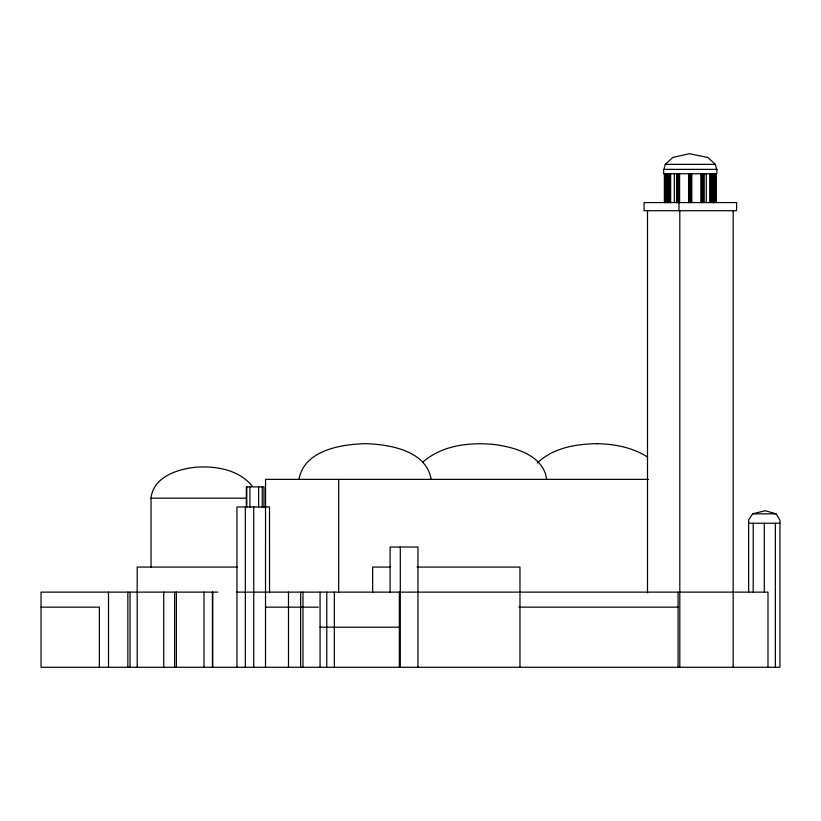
<?xml version="1.0" encoding="UTF-8"?>
<svg xmlns="http://www.w3.org/2000/svg" width="821" height="821" viewBox="0 0 821 821"><rect width="100%" height="100%" fill="white"/><g stroke="black" fill="none" stroke-linecap="round" stroke-linejoin="round"><path stroke-width="1.23" d="M299.008 479.392C304.027 450.113 341.331 444.161 366.063 443.689C390.242 444.52 426.448 450.77 431.158 479.392M151.033 567.075L151.033 498.183C153.158 476.703 178.414 468.719 196.773 467.139C216.528 465.928 239.291 469.889 252.242 486.196M663.994 169.372L665.246 164.364L672.758 157.478L689.363 153.712L707.835 157.478L715.348 164.364L716.6 169.372M217.914 592.126L41.05 592.126L41.05 667.288L779.95 667.288L779.95 520.104L776.04 513.843L765.234 510.713L752.549 513.843L748.639 520.104L748.639 592.074M422.784 462.151C442.232 444.951 470.31 442.026 495.227 444.592C515.414 447.486 543.789 455.552 546.601 479.392M537.334 463.023C552.954 447.907 575.983 443.935 596.959 443.689M665.246 164.364L715.348 164.364M648.395 479.392L265.532 479.392L265.522 667.288M151.033 498.183L246.197 498.183M752.549 513.843L776.04 513.843M748.639 523.234L779.95 523.234M237.177 567.075L137.189 567.075L137.189 667.288M390.427 567.075L372.672 567.075L372.672 592.444M417.058 567.075L519.98 567.075L519.98 667.288M236.961 592.126L767.994 592.126L767.994 667.288M41.05 607.16L99.362 607.16L99.362 667.288M265.522 607.16L318.343 607.16M518.79 607.16L678.064 607.16M320.067 627.203L399.355 627.203M596.959 443.689C614.539 444.028 632.683 447.435 647.636 457.133M775.363 523.234L775.363 667.288M764.289 523.234L764.289 592.074M753.216 523.234L753.216 592.074M733.174 210.802L733.174 667.288M716.23 173.754L716.23 202.571M715.789 173.754L715.789 202.571M714.722 173.754L714.722 202.571M713.665 173.754L713.665 202.571M713.223 173.754L713.223 202.571M712.956 173.754L712.956 202.571M712.515 173.754L712.515 202.571M711.448 173.754L711.448 202.571M710.391 173.754L710.391 202.571M709.949 173.754L709.949 202.571M706.265 173.754L706.265 202.571M704.018 173.754L704.018 202.571M703.576 173.754L703.576 202.571M702.509 173.754L702.509 202.571M701.452 173.754L701.452 202.571M701.011 173.754L701.011 202.571M691.805 173.754L691.805 202.571M691.364 173.754L691.364 202.571M690.297 173.754L690.297 202.571M689.24 173.754L689.24 202.571M688.798 173.754L688.798 202.571M679.819 210.802L679.819 667.288M679.593 173.754L679.593 202.571M679.152 173.754L679.152 202.571M678.977 202.571L678.977 210.71M678.084 173.754L678.084 202.571M678.064 592.126L678.064 667.288M677.027 173.754L677.027 202.571M676.586 173.754L676.586 202.571M674.328 173.754L674.328 202.571M670.644 173.754L670.644 202.571M670.213 173.754L670.213 202.571M669.146 173.754L669.146 202.571M668.078 173.754L668.078 202.571M667.647 173.754L667.647 202.571M667.381 173.754L667.381 202.571M666.939 173.754L666.939 202.571M665.872 173.754L665.872 202.571M664.815 173.754L664.815 202.571M664.374 173.754L664.374 202.571M647.502 210.802L647.502 592.916M417.961 667.288L417.961 547.032L390.088 547.032L390.088 592.444M400.299 547.032L400.299 667.288M399.355 592.126L399.355 667.288M338.693 479.392L338.693 592.126M334.352 592.126L334.352 667.288M326.768 592.126L326.768 667.288M320.067 592.126L320.067 667.288M302.97 592.126L302.97 667.288M300.65 592.126L300.65 667.288M288.499 592.126L288.499 667.288M269.524 592.885L269.524 506.947L236.961 506.947L236.961 667.288M263.952 507.378L263.952 486.904L246.351 486.904L246.351 507.378M262.258 486.904L262.258 507.378M258.625 486.904L258.625 507.378M253.74 506.947L253.74 667.288M249.923 486.904L249.923 507.378M246.793 486.904L246.793 507.378M245.346 506.947L245.346 667.288M212.783 592.126L212.783 667.288M212.403 592.126L212.403 667.288M204.019 592.126L204.019 667.288M176.392 592.126L176.392 667.288M174.637 592.126L174.637 667.288M163.738 592.126L163.738 667.288M130.046 592.126L130.046 667.288M127.85 592.126L127.85 667.288M108.505 592.126L108.505 667.288M716.918 169.372L663.686 169.372L663.686 173.754L716.918 173.754L716.918 169.372M736.611 202.571L644.075 202.571L644.075 210.71L736.611 210.71L736.611 202.571"/></g></svg>
